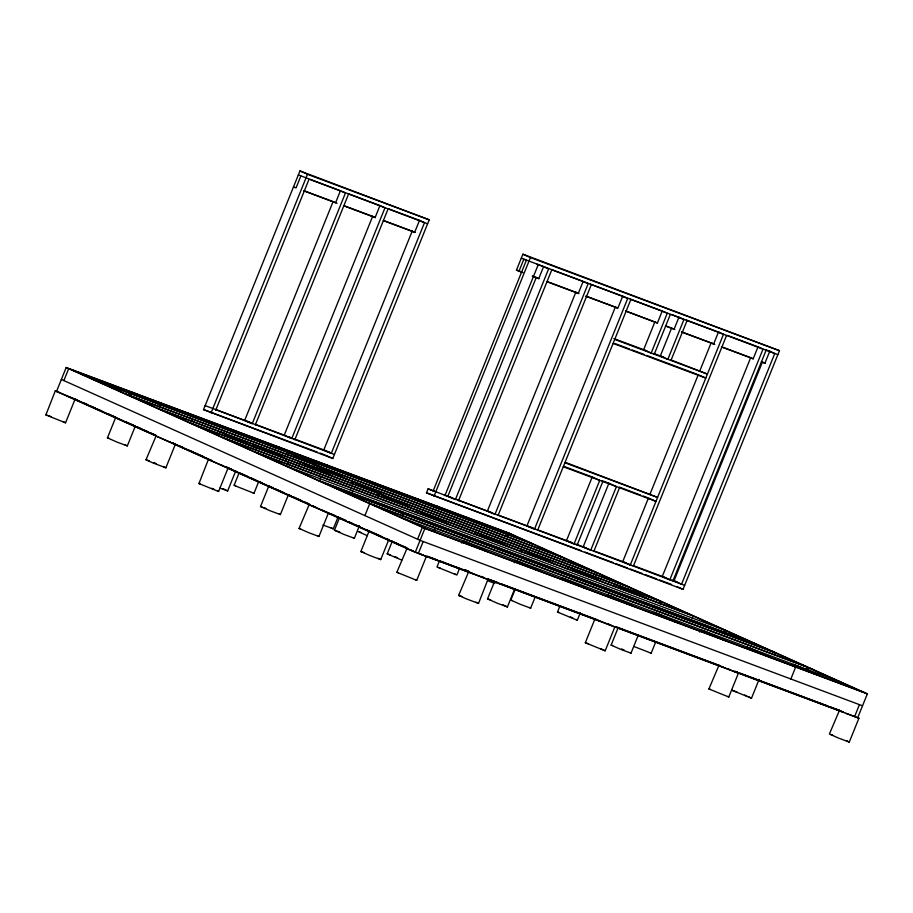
<?xml version="1.0" encoding="UTF-8"?>
<svg xmlns="http://www.w3.org/2000/svg" width="913" height="913" viewBox="0 0 913 913"><rect width="100%" height="100%" fill="white"/><g stroke="black" fill="none" stroke-linecap="round" stroke-linejoin="round"><path stroke-width="1.37" d="M75.174 398.947L65.531 422.81L45.867 414.936L55.294 390.89L58.523 391.939M56.538 391.392L66.181 367.528L508.632 532.952L867.35 693.857L857.706 717.732L415.255 552.297L56.538 391.392L58.603 392.156M63.864 380.584L68.692 368.647L511.143 534.082M135.444 425.812L127.318 445.909L116.932 442.063L107.449 437.863L115.563 417.766M130.137 394.37L131.107 391.985L153.179 401.891M159.353 407.13L160.323 404.744L157.812 403.614M175.513 443.958L165.869 467.821L152.916 462.925L145.989 459.764L156.089 435.992M191.468 421.532L192.426 419.147L189.927 418.017M203.531 409.583L299.955 170.925L429.213 219.816L332.789 458.474L203.531 409.583L317.325 452.129M300.856 176.026L296.029 187.964L293.518 186.834M211.051 412.95L307.476 174.303L299.955 170.925M215.753 410.131L308.959 179.439M228.239 467.604L218.595 491.468L198.943 483.593L208.358 459.547L211.588 460.597M218.926 434.2L219.885 431.815L249.489 445.088M340.401 190.817L335.585 202.743L333.074 201.625L244.684 420.391L252.205 423.769L345.422 193.065L341.656 191.376M219.862 488.113L227.668 490.92L235.782 470.823M255.298 424.922L348.504 194.218M258.573 481.973L253.997 493.282L235.234 485.853L234.127 485.225L239.195 472.66M252.912 446.902L253.871 444.517L283.475 457.801M255.686 450.337L256.644 447.952L254.145 446.834M275.361 448.671L276.319 446.286L298.391 456.18M288.508 494.481L280.394 514.578L269.997 510.732L260.513 506.521L268.639 486.424M287.538 455.062L288.497 452.677L318.101 465.95M294.853 439.701L388.059 209.009M287.789 464.74L288.759 462.355L286.248 461.236M299.259 464.238L300.217 461.852L329.821 475.125M313.49 467.159L314.46 464.774L344.053 478.047M321.707 465.995L322.666 463.61L344.737 473.516M328.577 512.615L318.945 536.479L308.548 532.633L299.065 528.422L309.165 504.649M319.904 479.142L320.862 476.757L318.363 475.639M322.882 524.986L333.268 528.832L337.844 517.534M351.756 483.867L352.715 481.482L382.319 494.755M359.414 525.728L354.347 538.293L343.95 534.436L334.466 530.236L339.545 517.671M352.007 493.545L352.977 491.16L350.466 490.041M364.892 515.605L369.719 503.679L807.571 667.277L806.601 669.663M377.708 495.964L378.678 493.579L408.271 506.852M388.858 539.492L380.732 559.589L370.347 555.732L360.852 551.532L368.978 531.434M402.188 516.05L403.147 513.665L400.636 512.547M401.709 560.08L387.192 553.883L392.27 541.329M415.974 512.672L416.933 510.287L446.537 523.56M522.978 272.725L516.473 270.1L522.898 254.191L779.462 350.683L683.038 589.341L426.474 492.849L428.083 488.866L434.748 491.365M406.49 548.416L426.36 556.474L416.727 580.337L396.847 572.28L406.947 548.508M518.983 271.229L523.8 259.292L526.47 260.296M433.104 491.126L526.31 260.422M434.006 496.227L530.43 257.569L522.898 254.191M417.572 539.241L422.388 527.303L864.839 692.739M415.255 552.297L424.899 528.433L66.181 367.528M418.348 553.449L423.176 541.523M444.882 495.713L538.088 265.01M434.291 530.453L435.261 528.068L432.751 526.949M543.577 266.687L538.75 278.625L536.251 277.495L447.861 496.261L455.382 499.639L548.599 268.947L544.833 267.258M458.474 500.792L551.68 270.1M459.399 568.765L456.865 575.042L436.985 566.996L439.518 560.708L451.524 565.295M461.761 543.121L462.731 540.736L484.803 550.642M474.726 534.641L475.684 532.245L505.288 545.529M487.941 579.39L478.515 603.447L465.573 598.551L458.634 595.39L468.734 571.618L464.9 569.906M498.019 515.583L591.236 284.879M507.08 535.315L508.05 532.93L861.746 691.586M514.521 589.364L507.411 606.951L497.026 603.105L487.531 598.894L494.641 581.307M514.293 562.762L515.252 560.377L537.335 570.283M521.072 551.966L522.031 549.58L551.635 562.853M537.574 530.373L630.78 299.669M531.674 546.339L532.633 543.954L96.367 380.835M535.223 596.851L530.658 608.149L520.273 604.303L510.778 600.092L515.354 588.794M654.895 321.855L643.642 349.702L651.163 353.08L667.243 313.307L662.222 311.048L657.406 322.985L625.679 310.934M563.778 560.742L564.748 558.357L128.471 395.238M567.418 569.29L568.377 566.905L597.981 580.189M577.119 545.152L602.831 481.516M654.256 354.233L670.325 314.46M580.406 612.566L577.358 620.098L575.806 619.653L557.478 612.041L560.023 605.764M593.804 551.395L619.516 487.759M670.941 360.475L687.01 320.703M595.892 575.144L596.851 572.759L160.585 409.64M585.313 642.752L594.956 618.888L614.837 626.946L605.193 650.809L585.313 642.752L588.543 643.802M648.298 498.395L622.734 561.655L630.267 565.021L723.473 334.329L718.451 332.081L713.635 344.007L711.124 342.889L699.94 370.564M649.896 494.435L698.342 374.513M613.764 586.625L614.723 584.24L644.327 597.513M633.348 566.186L726.565 335.482M627.996 589.547L628.966 587.162L192.689 424.043M638.107 635.574L630.997 653.16L620.612 649.314L611.128 645.103L618.227 627.516M660.11 603.95L661.069 601.564L224.803 438.445M672.904 580.965L766.11 350.272M633.873 646.461L651.163 653.206L655.728 641.896M692.214 618.352L693.184 615.967L256.907 452.848M699.678 632.081L700.636 629.696L722.719 639.591M724.329 632.755L725.287 630.369L286.511 466.121M721.144 666.41L738.423 673.155L728.779 697.018L708.91 688.961L718.999 665.189M736.985 692.02L731.621 690.16L751.502 698.217L759.114 679.375M774.498 655.26L775.457 652.875L339.191 489.756M790.852 678.998L795.668 667.061L793.157 665.931M808.108 670.336L809.078 667.951L812.159 669.103M857.821 717.584L858.928 718.211L849.284 742.075L838.887 738.229L829.403 734.018L839.504 710.246M854.614 716.568L859.441 704.642M45.65 414.753L47.202 415.198M107.449 437.863L109.001 438.308M145.989 459.764L149.218 460.814M234.127 485.225L235.68 485.67M198.726 483.411L200.278 483.867M260.513 506.521L262.077 506.966M358.17 531.526L367.197 535.646M334.466 530.236L339.83 532.085M299.065 528.422L300.617 528.867M387.192 553.883L390.422 554.933M360.852 551.532L364.082 552.582M488.158 579.584L469.385 572.154M396.847 572.28L398.399 572.736M510.778 600.092L512.341 600.549M557.478 612.041L559.041 612.497M487.531 598.894L490.76 599.944M458.634 595.39L461.864 596.44M611.128 645.103L612.68 645.548M858.928 718.211L845.974 713.315M708.91 688.961L710.462 689.418M73.611 398.49L74.718 398.855M175.056 443.866L172.283 442.896M227.782 467.513L225.009 466.554M359.266 531.88L360.943 532.484M438.537 567.441L440.214 568.046M830.967 734.474L832.633 735.068M530.43 257.569L779.462 350.683M307.476 174.303L429.213 219.816M537.118 264.279L543.783 266.767M551.772 269.757L582.403 281.204M590.391 284.194L623.682 296.645M630.335 299.133L660.966 310.58M671.626 314.563L679.614 317.553M686.268 320.041L719.57 332.492M727.558 335.482L758.189 346.929M766.178 349.919L770.173 351.414M310.112 179.496L340.549 190.874M348.492 193.841L380.242 205.71M388.185 208.678L419.946 220.558M427.604 223.799L298.346 174.908M777.853 354.666L521.289 258.174M304.109 190.794L333.222 201.682M343.802 205.63L372.915 216.518M383.506 220.478L412.608 231.366M516.473 270.1L521.802 272.097M532.45 276.08L536.445 277.575M547.104 281.558L576.4 292.514M587.059 296.497L616.355 307.453M665.623 325.873L670.952 327.87M681.612 331.853L712.231 343.299M721.555 346.792L750.851 357.736M303.972 190.931L337.057 203.302M343.665 205.767L375.426 217.648M383.369 220.615L415.118 232.484M532.302 276.205L538.955 278.705M546.944 281.683L578.91 293.632M585.564 296.132L617.53 308.08M625.519 311.059L657.486 323.019M665.474 325.998L674.787 329.49M681.452 331.978L714.742 344.429M721.407 346.917L753.362 358.866M761.351 361.856L765.345 363.351M613.81 338.552L646.906 350.923M653.525 353.399L664.128 357.36M670.747 359.836L707.404 374.102L614.711 339.442M614.848 343.516L629.411 348.96M632.058 349.953L643.973 354.404M646.621 355.397L696.95 374.216M613.102 343.425L705.795 378.085L698.274 374.707M565.307 462.343L657.588 497.414L564.896 462.754M563.709 466.326L591.51 476.723M602.101 480.683L608.731 483.16M619.322 487.12L640.504 495.04M643.151 496.033L647.123 497.517M563.287 466.726L655.979 501.385L648.447 498.007M215.719 409.56L250.128 422.422M255.423 424.397L286.294 435.946M288.497 436.768L291.144 437.761M293.792 438.754L326.877 451.113M444.072 494.846L452.061 497.836M457.379 499.822L492.004 512.775M498.669 515.263L533.295 528.205M537.289 529.7L571.915 542.642M575.909 544.137L586.557 548.12M594.546 551.11L626.512 563.059M633.165 565.546L666.467 577.997M671.785 579.995L677.115 581.98M334.398 454.491L205.14 405.6M684.647 585.359L428.083 488.866M426.474 492.849L580.953 550.607M584.959 552.103L612.92 562.556M615.579 563.549L627.573 568.034M630.232 569.027L642.216 573.512M644.886 574.505L656.869 578.99M659.528 579.983L671.512 584.468M319.972 453.11L323.944 454.606M93.856 379.705L530.122 542.824M125.96 394.108L562.237 557.227M158.075 408.51L594.34 571.629M190.178 422.913L626.455 586.032M222.293 437.316L658.558 600.434M254.396 451.718L690.673 614.837M318.614 480.523L754.891 643.642M321.125 481.653L757.402 644.772M336.68 488.626L772.946 651.745M368.795 503.029L805.061 666.148M400.898 517.431L839.675 681.68M424.899 528.433L867.35 693.857M862.534 705.795L420.083 540.359L61.365 379.454M427.604 556.348L436.905 559.829M454.172 566.288L468.791 571.743M488.729 579.207L498.064 582.699M500.735 583.692L595.459 619.117M615.373 626.558L717.732 664.824M734.976 671.272L737.624 672.265M740.272 673.258L827.669 705.932M830.316 706.924L839.583 710.394M426.964 556.302L469.967 572.383M488.113 579.162L596.634 619.733M608.138 624.035L610.786 625.028M615.225 626.683L720.231 665.954M734.839 671.409L737.487 672.402M739.781 673.258L840.77 711.022M420.254 553.974L422.89 554.956M426.839 556.439L472.98 573.695M481.322 576.811L483.981 577.803M487.964 579.299L599.59 621.034M608.001 624.172L610.968 625.279M614.62 626.649L723.199 667.243M734.874 671.614L843.68 712.3L840.154 710.782M71.944 397.897L55.294 390.89M325.348 511.565L308.708 504.558M494.857 583.487L487.702 580.702M48.88 415.803L51.014 416.613M263.743 507.571L265.877 508.381M170.149 442.097L155.632 435.9M222.875 465.744L208.358 459.547M394.998 556.69L397.589 557.729M153.795 462.571L156.385 463.61M621.513 648.949L624.07 649.999M481.231 576.423L483.582 577.404M570.431 616.937L572.782 617.93M744.574 695.055L746.925 696.048M211.668 488.307L214.019 489.3M502.835 604.783L507.411 606.951M600.617 648.641L605.193 650.809M223.08 488.752L225.077 489.619M628.338 563.937L630.849 565.056M676.761 586.523L683.038 589.341M569.598 541.786L572.109 542.904M530.042 526.995L532.553 528.113M328.121 451.684L330.632 452.802M288.576 436.893L291.087 438.023M464.797 516.758L486.869 526.653M617.816 585.393L647.42 598.666M796.421 665.509L818.493 675.403M461.704 515.594L483.776 525.5M793.329 664.356L815.4 674.25M325.268 455.096L332.789 458.474M436.95 506.156L439.461 507.274M247.777 421.544L250.288 422.673M418.451 499.422L440.523 509.328M571.47 568.057L601.074 581.341M750.075 648.173L772.147 658.079M415.358 498.27L437.43 508.176M746.982 647.02L769.066 656.926M372.105 482.098L394.176 491.993M525.123 550.733L554.727 564.006M703.729 630.849L725.801 640.755M369.012 480.934L391.084 490.84M325.758 464.763L347.83 474.669M478.777 533.409L508.381 546.682M657.383 613.525L679.455 623.419M654.29 612.361L676.373 622.267M279.412 447.438L301.484 457.345M611.037 596.189L633.108 606.095M607.944 595.036L630.027 604.942M291.589 453.829L321.193 467.102M355.808 482.635L385.412 495.907M420.026 511.44L449.63 524.713M317.541 465.927L347.145 479.211M381.76 494.732L411.364 508.016M233.066 430.103L255.138 440.009M564.691 578.865L586.762 588.759M229.973 428.95L252.045 438.856M561.598 577.712L583.681 587.607M303.31 463.005L332.914 476.278M186.72 412.779L208.792 422.685M518.344 561.529L540.416 571.435M183.627 411.626L205.699 421.521M256.964 445.67L286.568 458.954M222.03 432.431L224.541 433.549M382.581 504.444L385.081 505.562M464.854 541.352L467.365 542.47M134.188 393.138L156.271 403.044M222.977 432.967L252.581 446.24M465.824 541.9L487.896 551.794M71.785 369.799L425.481 528.456M727.684 668.636L730.286 669.8M465.413 569.906L469.282 571.641M74.604 398.798L77.194 399.962M83.676 402.873L87.568 404.619M90.159 405.783L95.34 408.1M97.931 409.264L101.822 411.01M108.305 413.92L116.077 417.401M126.451 422.057L134.222 425.549M136.813 426.702L142.006 429.03M144.596 430.194L148.477 431.94M151.067 433.104L156.26 435.433M179.256 445.749L183.091 447.461M189.47 450.326L193.294 452.038M195.839 453.179L203.496 456.614M228.923 468.027L231.503 469.179M240.53 473.231L248.268 476.7M250.847 477.853L256.005 480.17M258.573 481.322L262.442 483.057M268.89 485.944L272.759 487.679M275.338 488.843L284.365 492.883M288.223 494.618L290.802 495.782M293.381 496.934L301.119 500.404M303.698 501.557L308.856 503.873M331.853 514.19L335.722 515.925M338.301 517.078L346.027 520.547M348.606 521.711L353.765 524.016M356.344 525.18L360.213 526.915M366.661 529.802L382.125 536.741M385.994 538.476L388.573 539.629M391.152 540.793L398.89 544.262M401.469 545.415L406.616 547.732M72.892 398.262L133.732 425.549M136.288 426.702L155.758 435.433M172.34 442.873L211.896 460.609M225.842 466.863L309.633 504.455M313.433 506.156L316.081 507.343M326.181 511.873L345.559 520.57M348.104 521.711L407.346 548.279M68.509 396.527L155.803 435.684M168.802 441.515L211.69 460.757M221.528 465.162L309.176 504.478M313.068 506.224L315.67 507.4M321.867 510.173L406.833 548.279M410.69 550.014L413.269 551.167M735.832 671.842L737.316 672.527M846.693 740.763L849.284 742.075M748.911 696.904L751.502 698.217M454.263 573.741L455.758 574.414M330.677 527.531L333.268 528.832M475.924 602.135L478.515 603.447M378.142 558.277L380.732 559.589M124.727 444.608L127.318 445.909M163.279 466.509L165.869 467.821M62.94 421.498L65.531 422.81M719.649 665.725L718.542 665.098M650.056 652.578L651.163 653.206M576.251 619.471L577.358 620.098M727.684 696.391L728.779 697.018M629.902 652.533L630.997 653.16M529.551 607.522L530.658 608.149M353.24 537.654L354.347 538.293M252.901 492.643L253.997 493.282M415.62 579.709L416.727 580.337M279.287 513.939L280.394 514.578M317.838 535.851L318.945 536.479M226.561 490.292L227.668 490.92M217.488 490.84L218.595 491.468M372.618 216.415L284.228 435.17L291.761 438.548L384.966 207.856L379.945 205.608L375.129 217.534L372.618 216.415M412.174 231.194L323.784 449.961L331.305 453.339L424.511 222.635L419.501 220.387L414.673 232.324L412.174 231.194M575.795 292.286L487.405 511.052L494.937 514.43L588.143 283.726L583.122 281.478L578.306 293.415L575.795 292.286M615.339 307.076L526.961 525.842L534.482 529.209L627.688 298.517L622.677 296.269L617.85 308.195L615.339 307.076M592.217 476.985L566.505 540.622L574.026 544L599.738 480.364L592.217 476.985M608.903 483.228L583.19 546.864L590.711 550.242L616.423 486.595L608.903 483.228M671.58 328.098L660.327 355.944L667.848 359.323L683.928 319.539L678.907 317.29L674.091 329.228L671.58 328.098M750.669 357.668L662.29 576.434L669.811 579.812L763.017 349.12L758.007 346.86L753.179 358.798L750.669 357.668M762.412 362.062L674.022 580.828L681.555 584.206L774.76 353.502L769.739 351.254L764.923 363.191L762.412 362.062"/></g></svg>
